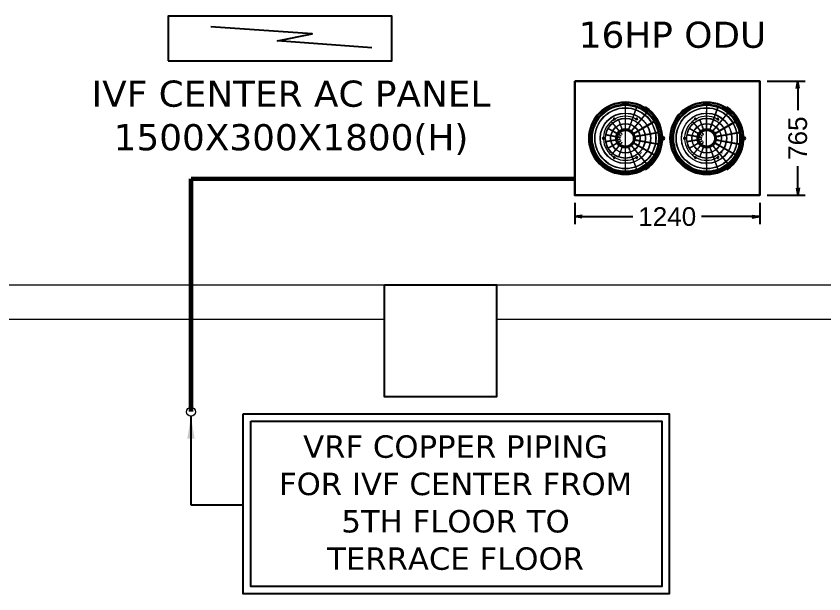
# Model space of a CAD drawing. Extents: x 3505867 to 3988380, y -625948 to -590408.
# Drawn here: x 3907524 to 3912935, y -616946 to -613077 of the extents above; entities that cross this region are included whole.
import ezdxf

# ---------------------------------------------------------------- set-up
doc = ezdxf.new("R2010")
doc.units = 0
doc.header["$LTSCALE"] = 6
doc.header["$MEASUREMENT"] = 0
doc.layers.get('0').update_dxf_attribs({"linetype": 'CONTINUOUS'})
doc.layers.get('Defpoints').update_dxf_attribs({"linetype": 'CONTINUOUS'})
for name, color, linetype, lineweight in [('0-1 AC VRV ODU', 232, 'CONTINUOUS', 15), ('MEP_HVAC_VRF_COPPER_PIPE', 6, 'CONTINUOUS', 9), ('VRV ODU', 30, 'CONTINUOUS', 30), ('WALL', 10, 'CONTINUOUS', 35)]:
    doc.layers.add(name, color=color, linetype=linetype, lineweight=lineweight)
for name, color, linetype in [('AC-AHU', 7, 'CONTINUOUS'), ('COL', 5, 'CONTINUOUS'), ('MEP_HVAC_SUPPLY_AIR_DUCT', 3, 'CONTINUOUS'), ('MEP_HVAC_TEXT', 7, 'CONTINUOUS')]:
    doc.layers.add(name, color=color, linetype=linetype)
doc.styles.add('ARIAL', font='')
doc.styles.add('VERDANA', font='')
doc.styles.get('ARIAL').set_extended_font_data('Arial')
doc.styles.get('VERDANA').set_extended_font_data('Verdana')
doc.dimstyles.new('TEXT', dxfattribs={"dimscale": 0, "dimtxt": 500, "dimasz": 100, "dimexe": 75, "dimexo": 100, "dimgap": 50, "dimtad": 0, "dimdec": 0, "dimzin": 0, "dimdsep": 46, "dimtxsty": 'ARIAL', "dimblk": 'OBLIQUE', "dimcen": 0.09, "dimdle": 100, "dimclrd": 256, "dimclre": 256, "dimclrt": 6, "dimadec": 0, "dimazin": 0, "dimtfac": 1, "dimtdec": 0, "dimtofl": 0, "dimtmove": 2, "dimatfit": 3, "dimfxl": 1, "dimfrac": 2, "dimtolj": 1, "dimtzin": 0, "dimarcsym": 0})

# ---------------------------------------------------------------- blocks, each defined once
blk = doc.blocks.new('F')
at = {"layer": '0-1 AC VRV ODU', "color": 8}
for p, q in [((-0.19, 12.4), (-0.19, 4.8)), ((-0.03, 4.8), (-0.03, 12.4)), ((-0.11, -9.81), (-0.11, 9.77)), ((4.06, 11.68), (1.46, 4.53)), ((1.61, 4.48), (4.21, 11.62)), ((7.81, 9.54), (2.97, 3.78)), ((3.09, 3.67), (7.93, 9.44)), ((-2.66, 6.84), (-1.13, 2.63)), ((-1.04, 2.66), (-2.57, 6.87)), ((10.6, 6.26), (4.08, 2.49)), ((4.16, 2.36), (10.68, 6.12)), ((-6.47, 3.6), (-2.59, 1.36)), ((-2.55, 1.44), (-6.43, 3.68)), ((-4.85, 5.56), (-1.97, 2.12)), ((-1.9, 2.19), (-4.78, 5.62)), ((-1.67, 4.03), (-1.51, 3.59)), ((-1.36, 3.64), (-1.52, 4.09)), ((-1.51, 3.59), (-1.38, 3.24)), ((-1.23, 3.29), (-1.36, 3.64)), ((-1.35, 3.14), (-1.29, 2.98)), ((-1.14, 3.03), (-1.2, 3.2)), ((-1.09, 2.89), (-1.1, 2.94)), ((-0.19, 4.8), (-0.19, 4.42)), ((-0.19, 4.32), (-0.19, 3.85)), ((-0.19, 3.85), (-0.19, 3.47)), ((-0.19, 3.37), (-0.19, 3.2)), ((-0.19, 3.1), (-0.19, 3.05)), ((-0.19, 3.05), (-0.03, 3.05)), ((-0.03, 4.42), (-0.03, 4.8)), ((-0.03, 3.85), (-0.03, 4.32)), ((-0.03, 3.47), (-0.03, 3.85)), ((-0.03, 3.2), (-0.03, 3.37)), ((-0.03, 3.05), (-0.03, 3.1)), ((0.88, 2.94), (0.86, 2.89)), ((0.97, 3.2), (0.91, 3.03)), ((1.14, 3.64), (1.01, 3.29)), ((1.06, 2.98), (1.12, 3.14)), ((1.3, 4.09), (1.14, 3.64)), ((1.16, 3.24), (1.28, 3.59)), ((1.28, 3.59), (1.45, 4.03)), ((1.46, 4.53), (1.33, 4.18)), ((1.48, 4.13), (1.61, 4.48)), ((2.37, 3.07), (2.07, 2.71)), ((2.19, 2.61), (2.5, 2.97)), ((2.62, 3.36), (2.37, 3.07)), ((2.5, 2.97), (2.74, 3.26)), ((2.97, 3.78), (2.68, 3.43)), ((2.8, 3.33), (3.09, 3.67)), ((-7.33, 1.21), (-2.96, 0.44)), ((-2.94, 0.53), (-7.31, 1.3)), ((-2.96, 0.44), (-2.7, 0.39)), ((-2.68, 0.48), (-2.94, 0.53)), ((-2.64, 0.38), (-2.36, 0.33)), ((-2.35, 0.42), (-2.62, 0.47)), ((-2.59, 1.36), (-2.4, 1.25)), ((-2.36, 1.33), (-2.55, 1.44)), ((-2.36, 0.33), (-2.15, 0.29)), ((-2.35, 1.22), (-2.11, 1.08)), ((-2.13, 0.38), (-2.35, 0.42)), ((-2.06, 1.16), (-2.3, 1.3)), ((-2.11, 1.08), (-1.92, 0.97)), ((-2.09, 0.28), (-1.99, 0.26)), ((-1.97, 0.36), (-2.07, 0.37)), ((-1.87, 1.05), (-2.06, 1.16)), ((-1.97, 2.12), (-1.83, 1.95)), ((-1.93, 0.25), (-1.9, 0.25)), ((-1.88, 0.34), (-1.91, 0.35)), ((-1.76, 2.02), (-1.9, 2.19)), ((-1.9, 0.25), (-1.88, 0.34)), ((-1.87, 0.94), (-1.78, 0.89)), ((-1.73, 0.97), (-1.82, 1.02)), ((-1.79, 1.91), (-1.61, 1.7)), ((-1.73, 0.86), (-1.7, 0.84)), ((-1.54, 1.76), (-1.72, 1.97)), ((-1.7, 0.84), (-1.65, 0.93)), ((-1.65, 0.93), (-1.68, 0.94)), ((-1.61, 1.7), (-1.47, 1.53)), ((-1.4, 1.59), (-1.54, 1.76)), ((-1.43, 1.48), (-1.37, 1.4)), ((-1.29, 1.46), (-1.36, 1.54)), ((-1.33, 1.36), (-1.31, 1.34)), ((-1.31, 1.34), (-1.24, 1.4)), ((-1.24, 1.4), (-1.26, 1.42)), ((-1.25, 2.88), (-1.24, 2.84)), ((-1.24, 2.84), (-1.09, 2.89)), ((-1.13, 2.63), (-1.05, 2.42)), ((-0.96, 2.46), (-1.04, 2.66)), ((0.86, 2.89), (1.01, 2.84)), ((1.01, 2.84), (1.03, 2.88)), ((1.83, 2.42), (1.8, 2.38)), ((1.8, 2.38), (1.92, 2.28)), ((2.01, 2.63), (1.89, 2.49)), ((1.92, 2.28), (1.95, 2.32)), ((2.02, 2.39), (2.13, 2.53)), ((2.55, 1.61), (2.5, 1.58)), ((2.5, 1.58), (2.58, 1.45)), ((2.58, 1.45), (2.63, 1.47)), ((2.79, 1.75), (2.63, 1.66)), ((2.71, 1.52), (2.87, 1.61)), ((3.28, 2.03), (2.87, 1.8)), ((2.94, 0.6), (2.9, 0.59)), ((2.9, 0.59), (2.92, 0.44)), ((2.92, 0.44), (2.97, 0.44)), ((2.95, 1.66), (3.36, 1.89)), ((3.22, 0.65), (3.04, 0.62)), ((3.07, 0.46), (3.24, 0.49)), ((3.61, 2.22), (3.28, 2.03)), ((3.78, 0.75), (3.31, 0.67)), ((3.34, 0.51), (3.81, 0.59)), ((3.36, 1.89), (3.69, 2.08)), ((4.08, 2.49), (3.69, 2.27)), ((3.77, 2.13), (4.16, 2.36)), ((4.15, 0.81), (3.78, 0.75)), ((3.81, 0.59), (4.18, 0.66)), ((4.69, 0.91), (4.24, 0.83)), ((4.27, 0.67), (4.71, 0.75)), ((12.1, 2.22), (4.69, 0.91)), ((4.71, 0.75), (12.13, 2.06)), ((-2.96, -0.47), (-7.33, -1.24)), ((-7.31, -1.34), (-2.94, -0.57)), ((-2.63, -1.42), (-6.47, -3.64)), ((-6.43, -3.72), (-2.58, -1.5)), ((-2, -2.2), (-4.85, -5.6)), ((-4.78, -5.66), (-1.93, -2.26)), ((-2.7, -0.43), (-2.96, -0.47)), ((-2.94, -0.57), (-2.68, -0.52)), ((-1.14, -2.71), (-2.66, -6.88)), ((-2.36, -0.37), (-2.64, -0.42)), ((-2.4, -1.29), (-2.63, -1.42)), ((-2.62, -0.51), (-2.35, -0.46)), ((-2.58, -1.5), (-2.35, -1.37)), ((-2.57, -6.91), (-1.05, -2.74)), ((-2.15, -0.33), (-2.36, -0.37)), ((-2.35, -0.46), (-2.13, -0.42)), ((-2.11, -1.12), (-2.35, -1.26)), ((-2.3, -1.34), (-2.06, -1.2)), ((-1.92, -1.01), (-2.11, -1.12)), ((-1.99, -0.3), (-2.09, -0.32)), ((-2.07, -0.41), (-1.97, -0.39)), ((-2.06, -1.2), (-1.87, -1.09)), ((-1.83, -1.99), (-2, -2.2)), ((-1.9, -0.29), (-1.93, -0.29)), ((-1.93, -2.26), (-1.76, -2.05)), ((-1.91, -0.38), (-1.88, -0.38)), ((-1.88, -0.38), (-1.9, -0.29)), ((-1.78, -0.93), (-1.87, -0.98)), ((-1.82, -1.06), (-1.73, -1.01)), ((-1.61, -1.73), (-1.79, -1.95)), ((-1.7, -0.88), (-1.73, -0.9)), ((-1.72, -2.01), (-1.54, -1.79)), ((-1.65, -0.96), (-1.7, -0.88)), ((-1.68, -0.98), (-1.65, -0.96)), ((-1.47, -1.57), (-1.61, -1.73)), ((-1.54, -1.79), (-1.4, -1.63)), ((-1.37, -1.44), (-1.43, -1.52)), ((-1.36, -1.58), (-1.29, -1.5)), ((-1.31, -1.37), (-1.33, -1.4)), ((-1.24, -1.43), (-1.31, -1.37)), ((-1.26, -1.46), (-1.24, -1.43)), ((-1.24, -2.87), (-1.25, -2.92)), ((-1.09, -2.93), (-1.24, -2.87)), ((-1.05, -2.46), (-1.14, -2.71)), ((-1.05, -2.74), (-0.96, -2.49)), ((1.01, -2.87), (0.86, -2.93)), ((1.03, -2.92), (1.01, -2.87)), ((1.92, -2.32), (1.8, -2.42)), ((1.8, -2.42), (1.83, -2.46)), ((1.89, -2.53), (2.01, -2.67)), ((1.95, -2.36), (1.92, -2.32)), ((2.13, -2.57), (2.02, -2.43)), ((2.07, -2.75), (2.38, -3.11)), ((2.5, -3), (2.19, -2.64)), ((2.58, -1.48), (2.5, -1.62)), ((2.5, -1.62), (2.55, -1.65)), ((2.63, -1.51), (2.58, -1.48)), ((2.63, -1.7), (2.79, -1.78)), ((2.87, -1.65), (2.71, -1.56)), ((2.87, -1.83), (3.28, -2.07)), ((2.92, -0.47), (2.9, -0.63)), ((2.9, -0.63), (2.94, -0.64)), ((2.97, -0.48), (2.92, -0.47)), ((3.36, -1.93), (2.95, -1.7)), ((3.04, -0.66), (3.22, -0.69)), ((3.24, -0.53), (3.07, -0.5)), ((3.28, -2.07), (3.61, -2.26)), ((3.31, -0.7), (3.78, -0.79)), ((3.8, -0.63), (3.34, -0.55)), ((3.69, -2.12), (3.36, -1.93)), ((3.69, -2.31), (4.08, -2.53)), ((4.16, -2.39), (3.77, -2.17)), ((3.78, -0.79), (4.15, -0.85)), ((4.18, -0.69), (3.8, -0.63)), ((4.08, -2.53), (10.6, -6.3)), ((10.68, -6.16), (4.16, -2.39)), ((4.25, -0.87), (4.69, -0.95)), ((4.71, -0.79), (4.27, -0.71)), ((4.69, -0.95), (12.1, -2.25)), ((12.13, -2.1), (4.71, -0.79)), ((-1.51, -3.62), (-1.67, -4.07)), ((-1.52, -4.12), (-1.36, -3.68)), ((-1.38, -3.27), (-1.51, -3.62)), ((-1.36, -3.68), (-1.23, -3.33)), ((-1.29, -3.01), (-1.35, -3.18)), ((-1.2, -3.23), (-1.14, -3.07)), ((-1.1, -2.97), (-1.09, -2.93)), ((-0.19, -3.09), (-0.19, -3.14)), ((-0.03, -3.09), (-0.19, -3.09)), ((-0.19, -3.23), (-0.19, -3.41)), ((-0.19, -3.51), (-0.19, -3.98)), ((-0.19, -3.98), (-0.19, -4.36)), ((-0.19, -4.46), (-0.19, -4.91)), ((-0.19, -4.91), (-0.19, -12.44)), ((-0.03, -3.14), (-0.03, -3.09)), ((-0.03, -3.41), (-0.03, -3.23)), ((-0.03, -3.98), (-0.03, -3.51)), ((-0.03, -4.36), (-0.03, -3.98)), ((-0.03, -4.91), (-0.03, -4.46)), ((-0.03, -12.44), (-0.03, -4.91)), ((0.86, -2.93), (0.88, -2.97)), ((0.91, -3.07), (0.97, -3.23)), ((1.01, -3.33), (1.17, -3.77)), ((1.12, -3.18), (1.06, -3.01)), ((1.32, -3.72), (1.16, -3.27)), ((1.17, -3.77), (1.3, -4.12)), ((1.45, -4.07), (1.32, -3.72)), ((1.33, -4.22), (1.48, -4.64)), ((1.63, -4.58), (1.48, -4.16)), ((1.48, -4.64), (4.06, -11.71)), ((4.21, -11.66), (1.63, -4.58)), ((2.38, -3.11), (2.62, -3.39)), ((2.74, -3.29), (2.5, -3)), ((2.68, -3.47), (2.97, -3.81)), ((3.09, -3.71), (2.8, -3.37)), ((2.97, -3.81), (7.81, -9.58)), ((7.93, -9.48), (3.09, -3.71))]:
    blk.add_line(p, q, dxfattribs=at)
at = {"layer": '0-1 AC VRV ODU'}
for p, q in [((-4.82, 5.66), (-5.01, 5.89)), ((-4.37, 6.52), (-4.47, 6.89)), ((-4.01, 6.01), (-3.9, 6.01)), ((-3.92, 7.21), (-3.65, 6.94)), ((-3.74, 6.18), (-3.64, 6.16)), ((-3.47, 6.33), (-3.36, 6.31)), ((-3.19, 6.47), (-3.08, 6.45)), ((-2.9, 6.6), (-2.8, 6.57)), ((-2.61, 6.71), (-2.51, 6.68)), ((-2.56, 6.59), (-2.47, 6.33)), ((-2.39, 6.36), (-2.48, 6.62)), ((-2.31, 6.82), (-2.21, 6.78)), ((-2.01, 6.91), (-1.92, 6.87)), ((-1.71, 6.98), (-1.61, 6.94)), ((-1.4, 7.05), (-1.31, 7)), ((-1.09, 7.1), (-1, 7.04)), ((-0.78, 7.13), (-0.69, 7.07)), ((-0.47, 7.15), (-0.38, 7.09)), ((-0.16, 7.16), (-0.07, 7.1)), ((-0.16, 7.03), (-0.16, 6.75)), ((-0.07, 6.75), (-0.07, 7.03)), ((0.16, 7.16), (0.24, 7.09)), ((0.47, 7.14), (0.55, 7.07)), ((0.78, 7.11), (0.86, 7.03)), ((1.09, 7.06), (1.16, 6.98)), ((1.4, 7), (1.47, 6.92)), ((1.7, 6.93), (1.77, 6.85)), ((2.01, 6.84), (2.07, 6.76)), ((2.26, 6.62), (2.16, 6.35)), ((2.24, 6.33), (2.34, 6.59)), ((2.3, 6.74), (2.36, 6.66)), ((2.6, 6.63), (2.65, 6.54)), ((2.88, 6.51), (2.93, 6.41)), ((3.17, 6.37), (3.21, 6.28)), ((3.43, 6.94), (3.7, 7.21)), ((3.44, 6.22), (3.48, 6.12)), ((3.71, 6.06), (3.75, 5.96)), ((3.97, 5.89), (4, 5.79)), ((4.24, 6.89), (4.14, 6.52)), ((4.79, 5.89), (4.59, 5.66)), ((10.2, 6.02), (9.79, 5.78)), ((9.87, 5.66), (10.28, 5.9)), ((10.12, 6.59), (10.11, 6.41)), ((10.4, 6.14), (10.38, 5.96)), ((-6.5, 3.26), (-6.41, 3.3)), ((-6.35, 3.53), (-6.26, 3.57)), ((-6.24, 3.47), (-5.99, 3.33)), ((-6.19, 3.8), (-6.09, 3.84)), ((-5.95, 3.4), (-6.19, 3.54)), ((-6.02, 4.06), (-5.92, 4.1)), ((-5.84, 4.32), (-5.73, 4.35)), ((-5.64, 4.56), (-5.54, 4.59)), ((-5.44, 4.8), (-5.33, 4.82)), ((-5.28, 5.01), (-5.16, 5.03)), ((-5.09, 5.83), (-4.89, 5.6)), ((-5.03, 5.25), (-4.92, 5.26)), ((-4.76, 5.45), (-4.66, 5.46)), ((-4.52, 5.65), (-4.41, 5.65)), ((-4.27, 5.84), (-4.16, 5.83)), ((4.22, 5.7), (4.25, 5.6)), ((4.48, 5.54), (4.5, 5.43)), ((4.67, 5.6), (4.86, 5.83)), ((4.74, 5.31), (4.76, 5.2)), ((4.98, 5.08), (5, 4.97)), ((5.22, 4.83), (5.23, 4.72)), ((5.36, 4.63), (5.37, 4.53)), ((5.56, 4.39), (5.56, 4.28)), ((5.75, 4.14), (5.74, 4.03)), ((10.66, 5.67), (10.63, 5.5)), ((10.9, 5.2), (10.86, 5.02)), ((11.12, 4.71), (11.07, 4.54)), ((11.31, 4.22), (11.26, 4.05)), ((11.49, 3.72), (11.42, 3.55)), ((11.64, 3.21), (11.57, 3.04)), ((-8.27, 0.3), (-7.9, 0.39)), ((11.65, 2.13), (11.18, 2.05)), ((11.21, 1.9), (11.67, 1.99)), ((11.77, 2.69), (11.69, 2.53)), ((11.87, 2.17), (11.79, 2.01)), ((11.96, 1.64), (11.87, 1.49)), ((12.02, 1.12), (11.92, 0.97)), ((12.06, 0.59), (11.95, 0.44)), ((12.07, 0.05), (11.96, -0.09)), ((13.11, 0.68), (13.73, 0.51)), ((-7.9, -0.43), (-8.27, -0.33)), ((11.18, -2.08), (11.65, -2.17)), ((11.67, -2.02), (11.21, -1.94)), ((11.8, -2.58), (11.66, -2.7)), ((11.9, -2.06), (11.77, -2.18)), ((11.98, -1.54), (11.85, -1.66)), ((12.03, -1.01), (11.91, -1.14)), ((12.06, -0.48), (11.95, -0.61)), ((13.73, -0.55), (13.11, -0.72)), ((-6.46, -3.37), (-6.44, -3.27)), ((-6.31, -3.65), (-6.3, -3.54)), ((-5.99, -3.37), (-6.24, -3.51)), ((-6.19, -3.58), (-5.95, -3.44)), ((-6.15, -3.91), (-6.14, -3.81)), ((-5.97, -4.17), (-5.97, -4.07)), ((-5.78, -4.43), (-5.78, -4.32)), ((-5.59, -4.67), (-5.59, -4.56)), ((-5.38, -4.9), (-5.39, -4.8)), ((-5.15, -5.1), (-5.17, -4.99)), ((-4.89, -5.64), (-5.09, -5.87)), ((-5.01, -5.93), (-4.82, -5.7)), ((-4.9, -5.34), (-4.92, -5.23)), ((-4.65, -5.56), (-4.67, -5.45)), ((-4.45, -5.74), (-4.48, -5.64)), ((-4.2, -5.93), (-4.23, -5.83)), ((4.29, -5.69), (4.19, -5.69)), ((4.59, -5.7), (4.79, -5.93)), ((4.86, -5.87), (4.66, -5.64)), ((5.21, -5.76), (5.1, -5.77)), ((5.46, -5.52), (5.34, -5.54)), ((5.69, -5.27), (5.58, -5.29)), ((9.79, -5.82), (10.2, -6.06)), ((10.28, -5.93), (9.87, -5.7)), ((10.73, -5.58), (10.57, -5.66)), ((10.96, -5.1), (10.8, -5.18)), ((11.17, -4.61), (11.02, -4.7)), ((11.36, -4.12), (11.21, -4.21)), ((11.53, -3.61), (11.38, -3.71)), ((11.68, -3.1), (11.53, -3.21)), ((-4.47, -6.93), (-4.37, -6.56)), ((-4.28, -6.68), (-4.37, -6.63)), ((-3.93, -6.1), (-3.97, -6)), ((-3.65, -6.97), (-3.92, -7.24)), ((-3.8, -6.96), (-3.71, -7.01)), ((-3.67, -6.26), (-3.71, -6.16)), ((-3.39, -6.41), (-3.43, -6.31)), ((-3.11, -6.55), (-3.16, -6.45)), ((-2.82, -6.67), (-2.87, -6.58)), ((-2.53, -6.78), (-2.58, -6.69)), ((-2.47, -6.36), (-2.56, -6.63)), ((-2.48, -6.66), (-2.39, -6.39)), ((-2.23, -6.88), (-2.29, -6.79)), ((-1.93, -6.97), (-1.99, -6.88)), ((-1.62, -7.04), (-1.69, -6.96)), ((-1.32, -7.1), (-1.39, -7.02)), ((-1.01, -7.14), (-1.08, -7.07)), ((-0.69, -7.18), (-0.77, -7.11)), ((-0.38, -7.2), (-0.46, -7.13)), ((-0.16, -6.79), (-0.16, -7.07)), ((-0.07, -7.2), (-0.15, -7.14)), ((-0.07, -7.07), (-0.07, -6.79)), ((0.24, -7.19), (0.16, -7.13)), ((0.56, -7.17), (0.47, -7.11)), ((0.87, -7.13), (0.78, -7.08)), ((1.18, -7.08), (1.08, -7.04)), ((1.48, -7.02), (1.39, -6.98)), ((1.79, -6.94), (1.69, -6.9)), ((2.09, -6.85), (1.99, -6.82)), ((2.16, -6.39), (2.26, -6.66)), ((2.34, -6.63), (2.24, -6.36)), ((2.38, -6.75), (2.28, -6.72)), ((2.68, -6.64), (2.57, -6.61)), ((2.96, -6.51), (2.86, -6.49)), ((3.24, -6.37), (3.14, -6.35)), ((3.52, -6.22), (3.41, -6.2)), ((3.7, -7.24), (3.43, -6.97)), ((3.78, -6.05), (3.68, -6.04)), ((4.04, -5.88), (3.94, -5.87)), ((4.14, -6.56), (4.24, -6.93)), ((4.96, -5.98), (4.84, -5.99)), ((9.27, -7.79), (9.09, -7.83)), ((9.6, -7.38), (9.43, -7.42)), ((9.91, -6.95), (9.74, -7)), ((10.2, -6.5), (10.04, -6.56)), ((10.48, -6.05), (10.31, -6.12))]:
    blk.add_line(p, q, dxfattribs=at)
for points in [[(-3.81, 6.97), (-3.99, 7.14, 0.341062), (-4.27, 7.18, 0.335015), (-4.38, 6.92), (-4.31, 6.67, 0.228587), (-4.3, 6.66, 0.227505), (-4.28, 6.66, 0.288703)], [(4.09, 6.67), (4.15, 6.92, 0.341062), (4.04, 7.18, 0.335015), (3.76, 7.14), (3.58, 6.97, 0.228587), (3.58, 6.95, 0.227505), (3.59, 6.93, 0.288703)], [(-8.01, 0.27), (-8.25, 0.21, 0.341062), (-8.42, -0.02, 0.335015), (-8.25, -0.25), (-8.01, -0.31, 0.228587), (-7.99, -0.31, 0.227505), (-7.98, -0.29, 0.288703)], [(13.29, -0.51), (13.69, -0.4, 0.341062), (13.99, -0.02, 0.335015), (13.69, 0.37), (13.29, 0.48, 0.228587), (13.26, 0.47, 0.227505), (13.24, 0.44, 0.288703)], [(-4.31, -6.71), (-4.38, -6.95, 0.341062), (-4.27, -7.22, 0.335015), (-3.98, -7.18), (-3.81, -7, 0.228587), (-3.8, -6.99, 0.227505), (-3.81, -6.97, 0.288703)], [(3.58, -7), (3.76, -7.18, 0.341062), (4.04, -7.22, 0.335015), (4.15, -6.95), (4.09, -6.71, 0.228587), (4.08, -6.7, 0.227505), (4.06, -6.7, 0.288703)]]:
    blk.add_lwpolyline(points, format="xyb", dxfattribs=at)
for centre, radius in [((-0.11, -0.02), 13.29), ((-0.11, -0.02), 13.11), ((-0.11, -0.02), 12.89), ((-0.11, -0.02), 12.42), ((-0.11, -0.02), 12.04), ((-0.11, -0.02), 11.94), ((-4.24, 6.81), 0.042), ((-4.15, 6.97), 0.111), ((-4.15, 6.97), 0.0525), ((-3.96, 6.96), 0.042), ((3.74, 6.96), 0.042), ((3.93, 6.97), 0.111), ((3.93, 6.97), 0.0525), ((4.01, 6.81), 0.042), ((-8.19, -0.02), 0.111), ((-8.19, -0.02), 0.0525), ((-8.09, 0.14), 0.042), ((13.41, 0.25), 0.0713), ((13.59, -0.02), 0.189), ((13.59, -0.02), 0.0891), ((-8.09, -0.18), 0.042), ((13.41, -0.29), 0.0713), ((-4.24, -6.85), 0.042), ((-4.15, -7.01), 0.111), ((-4.15, -7.01), 0.0525), ((-3.96, -7), 0.042), ((3.74, -7), 0.042), ((3.93, -7.01), 0.111), ((3.93, -7.01), 0.0525), ((4.01, -6.85), 0.042)]:
    blk.add_circle(centre, radius, dxfattribs=at)
at = {"layer": '0-1 AC VRV ODU', "color": 8}
for radius in [11.09, 10.96, 9.16, 9.06, 7.26, 7.16, 5.36, 5.26, 3.49, 3.39, 3.22, 3.12, 3.01, 2.86]:
    blk.add_circle((-0.11, -0.02), radius, dxfattribs=at)
at = {"layer": '0-1 AC VRV ODU'}
for centre, radius, start, end in [((-0.11, -0.02), 13.54, 2.612, 57.3937), ((-0.11, -0.02), 7.98, 122.6217, 177.3937), ((-5.05, 5.87), 0.0467, 38.8737, 221.1266), ((-4.15, 6.98), 0.324, 119.7299, 195.0217), ((-4.35, 6.53), 0.0191, 192.0066, 251.9714), ((-4.35, 6.53), 0.0235, 251.9714, 299.8757), ((-0.11, -0.02), 7.77, 117.1092, 122.8908), ((-4.15, 6.97), 0.328, 45.511, 119.7299), ((-0.11, -0.02), 7.87, 118.0169, 121.9831), ((-3.82, 6.95), 0.0203, 301.0459, 46.0218), ((-0.11, -0.02), 7.98, 62.6169, 117.3965), ((-3.67, 6.92), 0.021, 351.0438, 44.9784), ((-3.67, 6.92), 0.0264, 308.9562, 351.0438), ((-2.52, 6.6), 0.0428, 18.8737, 201.1266), ((-0.18, 7.13), 0.0255, 354.1878, 60.2781), ((-0.11, 7.03), 0.0428, 358.8737, 181.1266), ((2.3, 6.6), 0.0428, 338.8737, 161.1266), ((3.44, 6.92), 0.0191, 132.0066, 191.9714), ((3.44, 6.92), 0.0235, 191.9714, 239.8757), ((-0.11, -0.02), 7.77, 57.1092, 62.8908), ((-0.11, -0.02), 7.87, 58.0169, 61.9831), ((3.93, 6.98), 0.324, 59.7299, 135.0217), ((4.07, 6.68), 0.0203, 241.0459, 346.0218), ((3.92, 6.97), 0.328, 345.511, 59.7299), ((4.12, 6.53), 0.0264, 248.9562, 291.0438), ((4.12, 6.53), 0.021, 291.0438, 344.9784), ((4.83, 5.87), 0.0467, 318.8737, 141.1266), ((10.24, 5.96), 0.0726, 298.8737, 121.1266), ((-6.22, 3.5), 0.0428, 58.8737, 241.1266), ((-8.19, -0.02), 0.328, 105.511, 179.7299), ((-8, 0.25), 0.0203, 1.0459, 106.0218), ((-0.11, -0.02), 7.87, 178.0169, 181.9831), ((-7.9, 0.37), 0.021, 51.0438, 104.9784), ((-0.11, -0.02), 7.77, 177.1092, 182.8908), ((-7.9, 0.37), 0.0264, 8.9562, 51.0438), ((11.66, 2.06), 0.0726, 278.8737, 101.1266), ((13.1, 0.65), 0.0398, 131.9714, 179.8757), ((-0.11, -0.02), 13.19, 357.1092, 2.8908), ((13.1, 0.65), 0.0323, 72.0066, 131.9714), ((-0.11, -0.02), 13.36, 358.0169, 1.9831), ((13.59, -0.02), 0.549, 359.7299, 75.0217), ((-0.09, -0.28), 12.4, 188.426, 1.2073), ((-0.1, -0.41), 11.9, 187.7663, 336.949), ((-8.19, -0.02), 0.324, 179.7299, 255.0217), ((-0.11, -0.02), 7.98, 182.6217, 237.388), ((-7.9, -0.41), 0.0191, 252.0066, 311.9714), ((-7.9, -0.41), 0.0235, 311.9714, 359.8757), ((-0.11, -0.02), 13.54, 302.612, 357.388), ((11.66, -2.1), 0.0726, 258.8737, 81.1266), ((13.1, -0.68), 0.0448, 188.9562, 231.0438), ((13.1, -0.69), 0.0356, 231.0438, 284.9784), ((13.28, -0.48), 0.0345, 181.0459, 286.0218), ((13.59, -0.02), 0.556, 285.511, 359.7299), ((-6.22, -3.54), 0.0428, 118.8737, 301.1266), ((-5.05, -5.9), 0.0467, 138.8737, 321.1266), ((-4.15, -7.01), 0.328, 165.511, 239.7299), ((-4.35, -6.57), 0.021, 111.0438, 164.9784), ((-4.34, -6.57), 0.0264, 68.9562, 111.0438), ((-0.11, -0.02), 7.77, 237.1092, 242.8908), ((-4.29, -6.72), 0.0203, 61.0459, 166.0218), ((-4.15, -7.02), 0.324, 239.7299, 315.0217), ((-0.11, -0.02), 7.87, 238.0169, 241.9831), ((-0.11, -0.02), 7.98, 242.6169, 297.3852), ((-3.67, -6.96), 0.0235, 11.9714, 59.8757), ((-3.66, -6.96), 0.0191, 312.0066, 11.9714), ((-2.52, -6.64), 0.0428, 158.8737, 341.1266), ((-0.11, -7.07), 0.0428, 178.8737, 1.1266), ((2.3, -6.64), 0.0428, 198.8737, 21.1266), ((3.45, -6.96), 0.0264, 128.9562, 171.0438), ((3.44, -6.96), 0.021, 171.0438, 224.9784), ((-0.11, -0.02), 7.77, 297.1092, 302.8908), ((3.6, -6.99), 0.0203, 121.0459, 226.0218), ((-0.11, -0.02), 7.87, 298.0169, 301.9831), ((3.93, -7.01), 0.328, 225.511, 299.7299), ((3.93, -7.01), 0.324, 299.7299, 15.0217), ((4.12, -6.57), 0.0235, 71.9714, 119.8757), ((4.12, -6.56), 0.0191, 12.0066, 71.9714), ((4.83, -5.9), 0.0467, 218.8737, 41.1266), ((10.24, -6), 0.0726, 238.8737, 61.1266)]:
    blk.add_arc(centre, radius, start, end, dxfattribs=at)
at = {"layer": '0-1 AC VRV ODU', "color": 8}
blk.add_arc((1.14, -3.23), 0.0495, 292.7209, 110, dxfattribs=at)
blk = doc.blocks.new('ODU 16HP')
at = {"layer": 'VRV ODU'}
blk.add_lwpolyline([(55515.52, 169187.06), (55565.12, 169187.06), (55565.12, 169156.46), (55515.52, 169156.46)], close=True, dxfattribs=at)
at = {"layer": 'VRV ODU', "xscale": 0.7396515999481473, "yscale": 0.7396515999481473, "zscale": 0.7396515999481473}
for p in [(55529.19, 169171.75), (55550.96, 169171.75)]:
    blk.add_blockref('F', p, dxfattribs=at)
blk = doc.blocks.new('_Open')
at = {"color": 0, "linetype": 'ByBlock', "lineweight": -2}
for p, q in [((-1, 0.17), (0, 0)), ((-1, -0.17), (0, 0)), ((0, 0), (-1, 0))]:
    blk.add_line(p, q, dxfattribs=at)
blk = doc.blocks.new('*D290')
at = {"layer": 'AC-AHU', "linetype": 'ByBlock', "lineweight": -2}
for p, q in [((3911266, -614326.8), (3911266, -614469.7)), ((3912506, -614326.8), (3912506, -614469.7)), ((3911316, -614419.7), (3911655.5, -614419.7)), ((3912456, -614419.7), (3912116.6, -614419.7))]:
    blk.add_line(p, q, dxfattribs=at)
at = {"layer": 'Defpoints', "color": 0, "linetype": 'ByBlock'}
for p in [(3911266, -614276.8), (3912506, -614276.8), (3912506, -614419.7)]:
    blk.add_point(p, dxfattribs=at)
at = {"layer": 'AC-AHU', "linetype": 'ByBlock', "lineweight": -2, "xscale": 50, "yscale": 50, "zscale": 50, "rotation": 180}
blk.add_blockref('_Open', (3911266, -614419.7), dxfattribs=at)
at = {"layer": 'AC-AHU', "linetype": 'ByBlock', "lineweight": -2, "xscale": 50, "yscale": 50, "zscale": 50}
blk.add_blockref('_Open', (3912506, -614419.7), dxfattribs=at)
at = {"layer": 'AC-AHU', "linetype": 'ByBlock', "insert": (3911886, -614419.7), "char_height": 125, "attachment_point": 5, "style": 'ARIAL'}
blk.add_mtext('\\A1;1240', dxfattribs=at)
blk = doc.blocks.new('*D291')
at = {"layer": 'AC-AHU', "linetype": 'ByBlock', "lineweight": -2}
for p, q in [((3912556, -613511.8), (3912811, -613511.8)), ((3912761, -613561.8), (3912761, -613706.2)), ((3912761, -614226.8), (3912761, -614082.3)), ((3912556, -614276.8), (3912811, -614276.8))]:
    blk.add_line(p, q, dxfattribs=at)
at = {"layer": 'Defpoints', "color": 0, "linetype": 'ByBlock'}
for p in [(3912506, -613511.8), (3912761, -613511.8), (3912506, -614276.8)]:
    blk.add_point(p, dxfattribs=at)
at = {"layer": 'AC-AHU', "linetype": 'ByBlock', "lineweight": -2, "xscale": 50, "yscale": 50, "zscale": 50}
for p, rotation in [((3912761, -613511.8), 90), ((3912761, -614276.8), 270)]:
    blk.add_blockref('_Open', p, dxfattribs=dict(at, rotation=rotation))
at = {"layer": 'AC-AHU', "linetype": 'ByBlock', "insert": (3912761, -613894.3), "char_height": 125, "attachment_point": 5, "rotation": 90, "style": 'ARIAL'}
blk.add_mtext('\\A1;765', dxfattribs=at)
blk = doc.blocks.new('_Oblique')
at = {"color": 0, "linetype": 'ByBlock', "lineweight": -2}
blk.add_line((-0.5, -0.5), (0.5, 0.5), dxfattribs=at)

msp = doc.modelspace()

# ---------------------------------------------------------------- linework, layer by layer
at = {"layer": 'COL', "elevation": 0}
msp.add_lwpolyline([(3909992.5, -614876.8), (3910742.5, -614876.8), (3910742.5, -615626.8), (3909992.5, -615626.8)], close=True, dxfattribs=at)
at = {"layer": 'MEP_HVAC_SUPPLY_AIR_DUCT', "color": 1, "linetype": 'ByBlock', "elevation": 0}
msp.add_lwpolyline([(3908541.7, -613376.8), (3910041.7, -613376.8), (3910041.7, -613076.8), (3908541.7, -613076.8)], close=True, dxfattribs=at)
msp.add_lwpolyline([(3909906.1, -613288.6), (3909275, -613242.6), (3909506.2, -613195.5), (3908827.8, -613147.3)], dxfattribs=at)
at = {"layer": 'MEP_HVAC_TEXT', "color": 0, "linetype": 'ByBlock', "elevation": 0}
for points in [[(3909045.6, -615740.2), (3911899.3, -615740.2), (3911899.3, -616945.8), (3909045.6, -616945.8)], [(3909095.6, -615790.2), (3911849.3, -615790.2), (3911849.3, -616895.8), (3909095.6, -616895.8)]]:
    msp.add_lwpolyline(points, close=True, dxfattribs=at)
at = {"layer": 'MEP_HVAC_VRF_COPPER_PIPE', "color": 6, "linetype": 'ByBlock', "const_width": 30, "elevation": 0}
for points in [[(3908694.9, -614165.7), (3908694.9, -615726.8)], [(3911266, -614165.7), (3908694.9, -614165.7)]]:
    msp.add_lwpolyline(points, dxfattribs=at)
at = {"layer": 'MEP_HVAC_VRF_COPPER_PIPE', "linetype": 'ByBlock'}
msp.add_circle((3908694.9, -615726.8, 0), 30, dxfattribs=at)
at = {"layer": 'WALL', "color": 8, "lineweight": 0}
for p, q in [((3904817.5, -614876.8, 0), (3909992.5, -614876.8, 0)), ((3910742.5, -614876.8, 0), (3912662.5, -614876.8, 0)), ((3911497.7, -614876.8, 0), (3916702.5, -614876.8, 0)), ((3904817.5, -615106.8, 0), (3909992.5, -615106.8, 0)), ((3910742.5, -615106.8, 0), (3916702.5, -615106.8, 0))]:
    msp.add_line(p, q, dxfattribs=at)

# ---------------------------------------------------------------- block references
at = {"layer": 'VRV ODU', "xscale": 24.99999999995306, "yscale": 24.99999999995306, "zscale": 24.99999999995306}
msp.add_blockref('ODU 16HP', (2523378.1, -4843188.2, 0), dxfattribs=at)

# ---------------------------------------------------------------- texts
at = {"layer": 'MEP_HVAC_TEXT', "color": 0, "linetype": 'ByBlock', "attachment_point": 1, "rotation": 359.9931, "style": 'VERDANA'}
for s, insert, char_height, width in [('\\pxqc;{\\C256;16HP ODU}', (3910723.3, -613113.3, 0), 175, 2396.033), ('\\pxqc;{\\C1;IVF CENTER AC PANEL \\P1500X300X1800(H)}', (3907829.7, -613508.1, 0), 175, 3071.154), ('\\pxqc;{\\C256;VRF \\C6;COPPER\\C256; PIPING FOR IVF CENTER FROM 5TH FLOOR TO TERRACE FLOOR}', (3909269.9, -615884.4, 0), 150, 2396.033)]:
    msp.add_mtext(s, dxfattribs=dict(at, insert=insert, char_height=char_height, width=width))

# ---------------------------------------------------------------- dimensions: what is measured, and where the dimension line sits
at = {"layer": 'AC-AHU', "linetype": 'ByBlock'}
dim = msp.add_linear_dim(base=(3912761, -613511.8, 0), p1=(3912506, -614276.8, 0), p2=(3912506, -613511.8, 0), angle=90, dimstyle='TEXT', override={"dimscale": 1, "dimtxt": 125, "dimasz": 50, "dimexe": 50, "dimexo": 50, "dimblk1": 'Open', "dimblk2": 'Open', "dimsah": 1, "dimclrt": 256}, dxfattribs=at)
dim.commit()
dim.dimension.update_dxf_attribs({"geometry": '*D291', "text_midpoint": (3912761, -613894.3, 0)})
dim = msp.add_linear_dim(base=(3912506, -614419.7, 0), p1=(3911266, -614276.8, 0), p2=(3912506, -614276.8, 0), dimstyle='TEXT', override={"dimscale": 1, "dimtxt": 125, "dimasz": 50, "dimexe": 50, "dimexo": 50, "dimblk1": 'Open', "dimblk2": 'Open', "dimsah": 1, "dimclrt": 256}, dxfattribs=at)
dim.commit()
dim.dimension.update_dxf_attribs({"geometry": '*D290', "text_midpoint": (3911886, -614419.7, 0)})

# ---------------------------------------------------------------- leaders
msp.add_leader([(3908694.9, -615756.8, 0), (3908694.9, -616350.5, 0), (3909045.6, -616350.5, 0)], dimstyle='TEXT', override={"dimscale": 1, "dimtxt": 200, "dimasz": 150}, dxfattribs=at)

doc.saveas('drawing.dxf')
